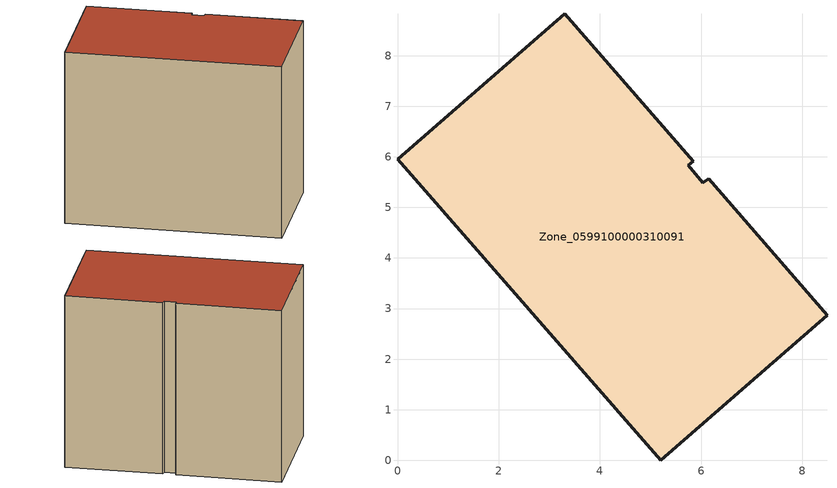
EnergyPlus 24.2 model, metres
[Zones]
Zone_0599100000310091
 floor ground (C_G): 5.75,5.84 6.03,5.49 6.15,5.56 8.49,2.87 5.2,0 0,5.95 3.31,8.83 5.84,5.92 z0
 wall outside (C_F): 6.03,5.49 5.75,5.84 5.84,5.92 3.31,8.83 0,5.95 5.2,0 8.49,2.87 6.15,5.56 6.03,5.49 z0:6.65
 roof outside (C_R): 5.84,5.92 3.31,8.83 0,5.95 5.2,0 8.49,2.87 6.15,5.56 6.03,5.49 5.75,5.84 z6.65
[BUILDING]
Pand.0599100000310091: North Axis=0; Terrain=City; Loads Convergence Tolerance Value=0.04; Temperature Convergence Tolerance Value=0.4; Solar Distribution=FullExterior; Maximum Number of Warmup Days=25; Minimum Number of Warmup Days=1
[Site:Location]
Rotterdam.The.Hague.AP_ZH_NLD Design_Conditions: Latitude=51.96; Longitude=4.45; Time Zone=1; Elevation=-4.5
[SITE:GROUNDTEMPERATURE:BUILDINGSURFACE]
18, 18, 18, 18, 18, 18, 18, 18, 18, 18, 18, 18
[MATERIAL] Thermal Absorptance=0.9; Solar Absorptance=0.7; Visible Absorptance=0.7
Name | Roughness | Thickness | Conductivity | Density | Specific Heat
G.TI.1946 | MediumSmooth | 0.15 | 1 | 540 | 1210
F.TI.1946 | Rough | 0.3 | 0.857143 | 1920 | 840
R.TI.1946 | MediumRough | 0.2 | 0.1 | 1500 | 1000
[CONSTRUCTION]
C_G: G.TI.1946
C_F: F.TI.1946
C_R: R.TI.1946
[ZONE]
Zone_0599100000310091: Type=1; Multiplier=1; Ceiling Height=Autocalculate; Volume=Autocalculate; Floor Area=autocalculate; Part of Total Floor Area=Yes
[ZONEINFILTRATION:DESIGNFLOWRATE]
Infil_Zone_0599100000310091: Zone or ZoneList or Space or SpaceList=Zone_0599100000310091; Schedule=AlwaysOn; Design Flow Rate Calculation Method=Flow/Area; Flow Rate per Floor Area=0.003; Constant Term Coefficient=1; Temperature Term Coefficient=0; Velocity Term Coefficient=0; Velocity Squared Term Coefficient=0
[HVACTEMPLATE:ZONE:IDEALLOADSAIRSYSTEM]
Zone_0599100000310091: Maximum Heating Supply Air Temperature=50; Minimum Cooling Supply Air Temperature=13; Maximum Heating Supply Air Humidity Ratio=0.0156; Minimum Cooling Supply Air Humidity Ratio=0.0077; Heating Limit=NoLimit; Cooling Limit=NoLimit; Dehumidification Control Type=ConstantSensibleHeatRatio; Cooling Sensible Heat Ratio=0.7; Dehumidification Setpoint=60; Humidification Control Type=None; Humidification Setpoint=30; Outdoor Air Method=None; Outdoor Air Flow Rate per Person=0.00944; Outdoor Air Flow Rate per Zone Floor Area=0; Outdoor Air Flow Rate per Zone=0; Demand Controlled Ventilation Type=None; Outdoor Air Economizer Type=NoEconomizer; Heat Recovery Type=None; Sensible Heat Recovery Effectiveness=0.7; Latent Heat Recovery Effectiveness=0.65
[ZONECONTROL:THERMOSTAT]
ThermostatControl_Zone_0599100000310091: Zone or ZoneList=Zone_0599100000310091; Control Type Schedule=DualSetpointControlType; Control 1=Thermostat_Zone_0599100000310091; Temperature Difference Between Cutout And Setpoint=0
[THERMOSTATSETPOINT:DUALSETPOINT]
Thermostat_Zone_0599100000310091: Heating Setpoint Temperature Schedule=HeatingSetpoint_Zone_0599100000310091; Cooling Setpoint Temperature Schedule=CoolingSetpoint_Zone_0599100000310091
[SCHEDULE:COMPACT]
HeatingSetpoint_Zone_0599100000310091: Through: 12/31, For: AllDays, Until: 24:00, 21
CoolingSetpoint_Zone_0599100000310091: Through: 12/31, For: AllDays, Until: 24:00, 24
DualSetpointControlType: Through: 12/31, For: AllDays, Until: 24:00, 4
AlwaysOn: Through: 12/31, For: AllDays, Until: 24:00, 1
